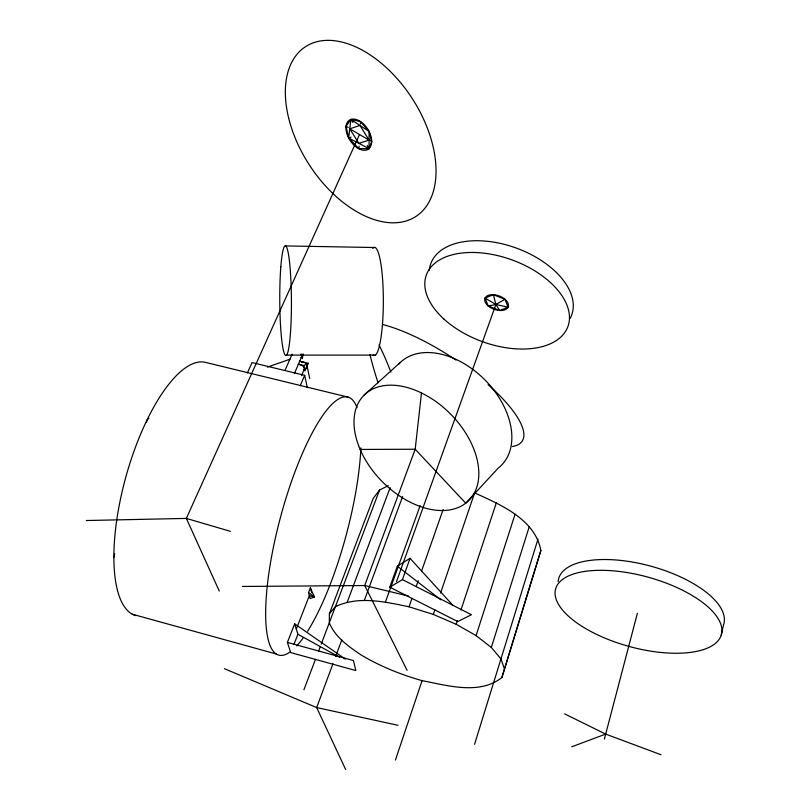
<?xml version="1.0" encoding="UTF-8"?>
<svg xmlns="http://www.w3.org/2000/svg" width="810" height="810" viewBox="0 0 810 810"><rect width="100%" height="100%" fill="white"/><g stroke="black" fill="none" stroke-linecap="round" stroke-linejoin="round"><path stroke-width="1.21" d="M369.066 148.675L369.117 131.504L360.46 121.561L350.872 119.445L346.032 126.309L348.675 138.014L358.85 148.645L369.066 148.675C373.491 143.957 371.628 136.708 369.117 131.504L350.872 119.445L348.675 138.014L369.066 148.675L371.668 141.477L369.117 131.504A17.354 10.479 56.9 0 0 347.672 121.783A17.354 10.479 56.9 0 0 357.18 147.774L360.521 149.526A17.354 10.479 56.9 0 0 369.066 148.675L367.224 145.466M388.233 485.696L379.576 489.999L373.187 498.464L329.376 613.798L329.346 622.91C335.34 637.389 348.654 646.552 361.189 655.017C380.214 666.326 400.818 674.639 422.091 680.653C447.363 685.442 479.601 695.263 501.896 677.514L540.867 550.486C535.046 519.23 500.539 504.64 474.63 492.905L440.589 592.981M358.85 148.645L359.124 146.154M421.483 392.951L415.196 449.246L364.713 585.539L407.086 670.336M303.122 353.818L302.343 358.638L301.35 354.021M721.204 635.212A85.971 35.913 15.4 0 0 606.7 570.432A85.971 35.913 15.4 0 0 587.584 629.674A85.971 35.913 15.4 0 0 721.204 635.212L723.654 624.48A85.627 36.328 15.3 0 0 648.162 565.461A85.627 36.328 15.3 0 0 558.161 581.6M113.845 557.341L114.726 553.665M146.458 422.466L147.045 420.005L148.848 418.254M604.371 739.105L637.359 613.383M501.896 677.514L540.867 550.486M474.559 744.329L538.002 539.075M504.488 669.151L500.965 658.905L491.326 647.443L529.244 526.692M491.326 647.443L476.077 635.607L515.059 514.239M476.077 635.607L456.233 624.297L457.417 620.723M460.961 609.991L496.388 502.666M395.432 760.033L422.091 680.653M456.233 624.297L433.289 614.426L434.909 609.667M329.376 613.798L335.411 606.639C358.526 595.593 385.155 601.85 409.05 606.801L411.956 598.499M416.117 586.632L418.203 580.699M421.524 571.202L443.151 509.49M402.449 579.616L471.45 614.719L457.812 621.564L389.782 587.179L402.449 579.616L410.042 558.323L452.648 605.08M396.485 581.661L495.993 304.246M389.782 587.179L397.345 566.19L410.042 558.323M385.449 602.022L420.177 505.592M364.338 600.413L402.6 496.57M332.971 663.673L316.669 707.565L345.657 769.5M335.623 656.556L341.79 639.94M347.277 602.033L390.157 487.62M303.932 689.755L315.465 659.32M318.563 651.129L320.335 646.441M321.226 644.102L379.576 489.999M293.898 644.568L297.908 634.24L294.678 623.842L287.398 642.421L290.77 652.607L355.823 670.548L353.454 660.565L287.398 642.421M308.529 592.576L310.351 587.908L314.381 596.96L310.21 598.63L308.529 592.576L314.381 596.96L309.369 595.613L296.308 629.076M301.502 375.648L304.408 368.884M299.305 361.138L308.256 363.295L304.985 370.919L303.821 365.523L299.305 364.429M300.196 385.762L304.661 375.334L252.062 362.576L247.394 372.894M294.374 373.592L301.745 356.552M285.171 370.018L292.116 354.132M359.488 134.5L186.351 518.41L219.297 591.097M364.298 394.936L400.11 362.647M504.974 299.285L495.892 304.499L488.248 305.977L485.048 298.09L493.391 294.698L504.974 299.285L508.062 307.203L499.679 310.493L488.248 305.977M303.821 365.523L308.256 363.295M571.769 746.79L605.688 734.093L661.031 754.738M348.675 138.014L351.044 137.143M267.381 367.112L289.98 359.215M349.768 128.79L359.974 125.459L369.087 140.14L358.83 143.329L349.768 128.79L369.087 140.14M86.326 520.526L186.351 518.41L230.425 531.35M242.524 586.45L364.713 585.539L408.736 596.109M360.146 449.439L415.196 449.246L465.74 503.192L498.352 467.957A72.1 48.448 45.4 0 0 485.98 380.994A72.1 48.448 45.4 0 0 398.52 364.308M286.618 355.104L375.425 355.114M285.687 245.926L375.04 247.526M397.973 725.304L316.669 707.565L224.41 668.675M508.062 307.203A12.383 7.138 19.9 0 1 488.147 305.886A12.383 7.138 19.9 0 1 493.523 294.708A12.383 7.138 19.9 0 1 508.062 307.203L495.892 304.499L485.048 298.09M348.017 397.113L205.902 362.475A131.331 46.656 -74.5 0 0 125.904 476.776A131.331 46.656 -74.5 0 0 135.736 615.59M132.283 614.203L276.18 653.984M409.05 606.801L433.289 614.426M564.671 713.904L605.688 734.093M346.032 126.309L348.259 127.443M297.908 634.24L339.37 657.153M369.633 140.059L371.668 141.477M294.678 623.842L345.343 659.117M397.345 566.19L440.842 599.825M313.197 595.471L314.381 596.96M350.872 119.445L352.937 122.492M499.679 310.493L495.892 304.499L493.391 294.698M310.351 587.908L311.678 592.768M304.661 375.334L307.344 387.696M309.693 378.503L306.838 365.047A4.799 3.928 -10.7 0 1 306.048 368.054M360.46 121.561L360.47 123.991M289.98 652.02A133.579 34.04 -75 0 1 281.272 514.38A133.579 34.04 -75 0 1 357.018 407.643M360.875 447.819A133.579 34.04 -75 0 1 307.618 631.233M303.213 637.804A133.579 34.04 -75 0 1 296.703 645.924M298.161 364.237A4.84 2.379 23.5 0 1 303.507 366.727A4.84 2.379 23.5 0 1 303.497 369.816M301.32 362.181A4.799 3.928 -10.7 0 1 305.795 363.265M300.834 354.334A4.911 2.44 23.7 0 1 300.834 357.504M488.086 384.639A103.437 31.479 33.3 0 1 512.315 446.533M383.008 324.597A103.437 31.479 33.3 0 1 456.02 360.065M429.361 270.206A74.966 43.811 20 0 1 514.188 247.323A74.966 43.811 20 0 1 569.997 318.624M372.701 248.427A54.057 8.961 -89.9 0 1 383.343 299.943A54.057 8.961 -89.9 0 1 373.096 355.003M378.088 382.816A58.421 7.928 70.8 0 1 369.998 354.476M378.989 344.949A58.421 7.928 70.8 0 1 390.865 372.063M358.617 445.662A74.277 48.053 45.3 0 0 465.74 503.192A74.277 48.053 45.3 0 0 424.906 394.703A74.277 48.053 45.3 0 0 358.617 445.662M443.971 319.089A75.34 43.467 20 0 0 566.231 330.227A75.34 43.467 20 0 0 481.251 252.892A75.34 43.467 20 0 0 443.971 319.089M288.643 118.007A101.24 61.226 57 0 0 415.884 216.462A101.24 61.226 57 0 0 377.602 60.254A101.24 61.226 57 0 0 288.643 118.007M280.817 266.925A54.857 5.832 89.7 0 0 285.1 354.983A54.857 5.832 89.7 0 0 290.891 280.058A54.857 5.832 89.7 0 0 280.817 266.925"/></g></svg>
